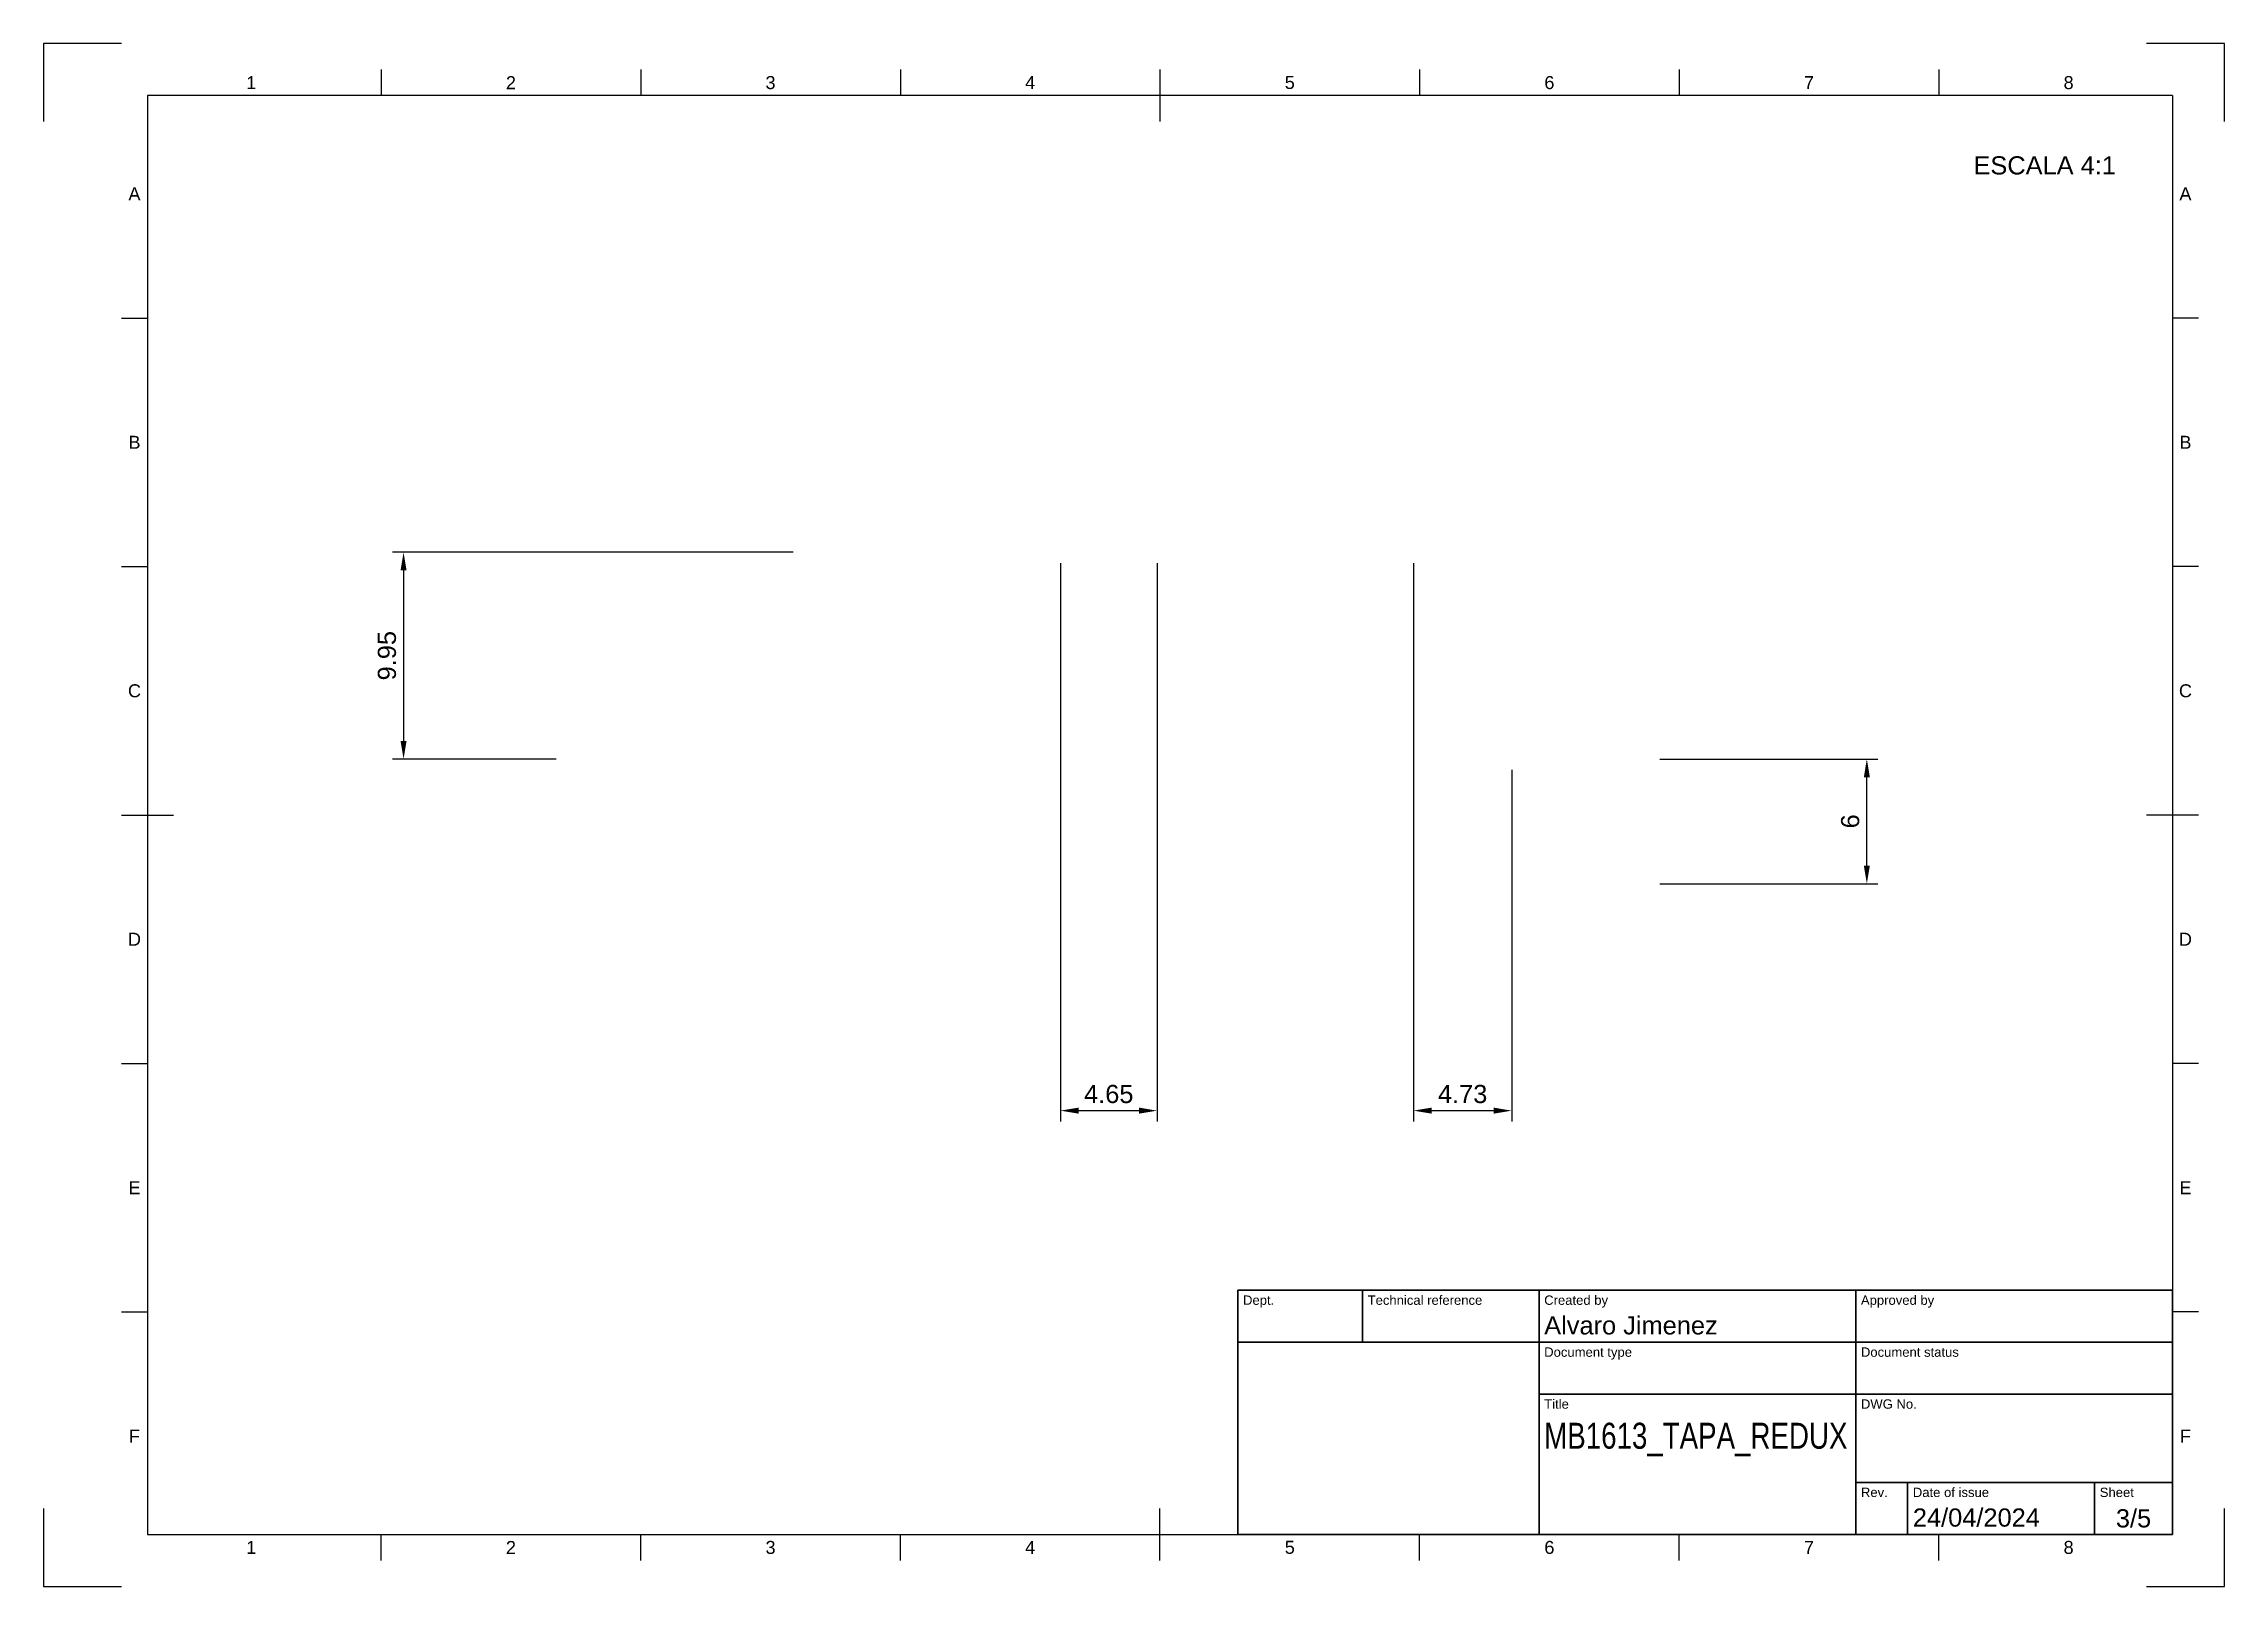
# Paper-space layout 'Plano1-Copiar' of a CAD drawing. Header units: millimetres. Extents: x 0 to 420, y 0 to 297.
import ezdxf
from ezdxf.enums import TextEntityAlignment as Align

# ---------------------------------------------------------------- set-up
doc = ezdxf.new("R2010")
doc.units = ezdxf.units.MM
doc.header["$LTSCALE"] = 0.75
for name, color, linetype, lineweight in [('BORDER', 7, 'Continuous', 25), ('FD_Dimensions', 7, 'Continuous', 25), ('Notes', 7, 'Continuous', 25), ('TITLEBLOCK', 7, 'Continuous', 35)]:
    doc.layers.add(name, color=color, linetype=linetype, lineweight=lineweight)
doc.styles.add('FusionTitle', font='arial.ttf')
doc.styles.get("Standard").update_dxf_attribs({"font": 'arial.ttf'})
doc.dimstyles.new('Dim-ISO-25', dxfattribs={"dimtxt": 3.5, "dimasz": 3.5, "dimexe": 2.1, "dimexo": 2.1, "dimgap": 1.4, "dimtad": 1, "dimzin": 12, "dimdsep": 46, "dimtxsty": 'Standard', "dimcen": 0, "dimazin": 3, "dimtp": 0.1, "dimtm": 0.1, "dimtfac": 0.714286, "dimtmove": 0, "dimatfit": 3, "dimfxl": 1, "dimtzin": 12, "dimarcsym": 0})

# ---------------------------------------------------------------- blocks, each defined once
blk = doc.blocks.new('ISO_A3_SHEET')
at = {"layer": 'BORDER'}
for p, q in [((65, 292), (65, 287)), ((115, 292), (115, 287)), ((165, 292), (165, 287)), ((215, 292), (215, 282)), ((265, 292), (265, 287)), ((315, 292), (315, 287)), ((365, 292), (365, 287)), ((410, 287), (20, 287)), ((20, 287), (20, 10)), ((410, 287), (410, 10)), ((15, 244.16666), (20, 244.16666)), ((415, 244.16666), (410, 244.16666)), ((15, 196.33333), (20, 196.33333)), ((415, 196.33333), (410, 196.33333)), ((15, 148.5), (25, 148.5)), ((415, 148.5), (405, 148.5)), ((15, 100.66667), (20, 100.66667)), ((415, 100.66667), (410, 100.66667)), ((15, 52.83334), (20, 52.83334)), ((415, 52.83334), (410, 52.83334)), ((215, 5), (215, 15)), ((20, 10), (410, 10)), ((65, 5), (65, 10)), ((115, 5), (115, 10)), ((165, 5), (165, 10)), ((265, 5), (265, 10)), ((315, 5), (315, 10)), ((365, 5), (365, 10))]:
    blk.add_line(p, q, dxfattribs=at)
at = {"layer": 'Defpoints'}
for p, q in [((15, 297), (0, 297)), ((0, 297), (0, 282)), ((420, 297), (405, 297)), ((420, 282), (420, 297)), ((0, 15), (0, 0)), ((420, 0), (420, 15)), ((0, 0), (15, 0)), ((405, 0), (420, 0))]:
    blk.add_line(p, q, dxfattribs=at)
at = {"layer": 'BORDER', "style": 'FusionTitle'}
for s, p in [('1', (40, 289.5)), ('2', (90, 289.5)), ('3', (140, 289.5)), ('4', (190, 289.5)), ('5', (240, 289.5)), ('6', (290, 289.5)), ('7', (340, 289.5)), ('8', (390, 289.5)), ('A', (17.5, 268.08333)), ('A', (412.5, 268.08333)), ('B', (17.5, 220.25)), ('B', (412.5, 220.25)), ('C', (17.5, 172.41667)), ('C', (412.5, 172.41667)), ('D', (17.5, 124.58334)), ('D', (412.5, 124.58334)), ('E', (17.5, 76.75001)), ('E', (412.5, 76.75001)), ('F', (17.5, 28.91668)), ('F', (412.5, 28.91668)), ('1', (40, 7.5)), ('2', (90, 7.5)), ('3', (140, 7.5)), ('4', (190, 7.5)), ('5', (240, 7.5)), ('6', (290, 7.5)), ('7', (340, 7.5)), ('8', (390, 7.5))]:
    blk.add_text(s, height=2.5, dxfattribs=at).set_placement(p, align=Align.MIDDLE)
blk = doc.blocks.new('ISO_TITLEBLOCK')
at = {"layer": 'TITLEBLOCK'}
for p, q in [((0, 47), (-180, 47)), ((-180, 47), (-180, 0)), ((-156, 37), (-156, 47)), ((-122, 0), (-122, 47)), ((-61, 0), (-61, 47)), ((0, 0), (0, 47)), ((-180, 37), (0, 37)), ((-122, 27), (0, 27)), ((-61, 10), (0, 10)), ((-51, 0), (-51, 10)), ((-15, 0), (-15, 10)), ((-180, 0), (0, 0))]:
    blk.add_line(p, q, dxfattribs=at)
at = {"layer": 'TITLEBLOCK', "style": 'FusionTitle'}
for s, p in [('Dept.', (-179, 46)), ('Technical reference', (-155, 46)), ('Created by', (-121, 46)), ('Approved by', (-60, 46)), ('Document type', (-121, 36)), ('Document status', (-60, 36)), ('Title', (-121, 26)), ('DWG No.', (-60, 26)), ('Rev.', (-60, 9)), ('Date of issue', (-50, 9)), ('Sheet', (-14, 9))]:
    blk.add_text(s, height=1.8, dxfattribs=at).set_placement(p, align=Align.TOP_LEFT)
for tag, height, p in [('DEPT', 3.5, (-179, 42)), ('TECHNICAL_REFERENCE', 3.5, (-155, 42)), ('CREATED_BY', 3.5, (-121, 42)), ('APPROVED_BY', 3.5, (-60, 42)), ('DOCUMENT_TYPE', 3.5, (-121, 32)), ('DOCUMENT_STATUS', 3.5, (-60, 32)), ('TITLE_1', 5, (-121, 21.5)), ('TITLE_2', 5, (-121, 14)), ('TITLE_3', 5, (-121, 6.5)), ('DATE_OF_ISSUE', 3.5, (-50, 5))]:
    blk.add_attdef(tag, text='', height=height, dxfattribs=at).set_placement(p, align=Align.TOP_LEFT)
for tag, p in [('CREATED_DATE', (-62, 42)), ('APPROVED_DATE', (-0.99, 42))]:
    blk.add_attdef(tag, text='', height=3.5, dxfattribs=at).set_placement(p, align=Align.TOP_RIGHT)
for tag, height, p in [('DRAWING_NUMBER', 5, (-30.5, 19.75)), ('REV', 3.5, (-56, 4.85)), ('SHEET', 3.5, (-7.5, 4.85))]:
    blk.add_attdef(tag, text='', height=height, dxfattribs=at).set_placement(p, align=Align.TOP_CENTER)
blk = doc.blocks.new('*D59')
at = {"layer": 'Defpoints', "color": 0, "transparency": 16777216}
for p in [(309.14, 159.27), (351.14, 159.27), (309.14, 135.27)]:
    blk.add_point(p, dxfattribs=at)
at = {"layer": 'FD_Dimensions', "color": 0, "lineweight": -2, "transparency": 16777216}
for p, q in [((311.24, 159.27), (353.24, 159.27)), ((351.14, 138.77), (351.14, 155.77)), ((311.24, 135.27), (353.24, 135.27))]:
    blk.add_line(p, q, dxfattribs=at)
at = {"layer": 'FD_Dimensions', "color": 0, "transparency": 16777216}
for points in [[(350.56, 155.77), (351.72, 155.77), (351.14, 159.27)], [(350.56, 138.77), (351.72, 138.77), (351.14, 135.27)]]:
    blk.add_solid(points, dxfattribs=at)
at = {"layer": 'FD_Dimensions', "color": 0, "transparency": 16777216, "insert": (347.95, 147.27), "char_height": 3.5, "attachment_point": 5, "rotation": 90}
blk.add_mtext('6', dxfattribs=at)
blk = doc.blocks.new('*D60')
at = {"layer": 'Defpoints', "color": 0, "transparency": 16777216}
for p in [(195.84, 199.07), (214.44, 199.07), (214.44, 91.58)]:
    blk.add_point(p, dxfattribs=at)
at = {"layer": 'FD_Dimensions', "color": 0, "lineweight": -2, "transparency": 16777216}
for p, q in [((195.84, 196.97), (195.84, 89.48)), ((214.44, 196.97), (214.44, 89.48)), ((199.34, 91.58), (210.94, 91.58))]:
    blk.add_line(p, q, dxfattribs=at)
at = {"layer": 'FD_Dimensions', "color": 0, "transparency": 16777216}
for points in [[(199.34, 92.17), (199.34, 91), (195.84, 91.58)], [(210.94, 92.17), (210.94, 91), (214.44, 91.58)]]:
    blk.add_solid(points, dxfattribs=at)
at = {"layer": 'FD_Dimensions', "color": 0, "transparency": 16777216, "insert": (205.14, 94.77), "char_height": 3.5, "attachment_point": 5}
blk.add_mtext('4.65', dxfattribs=at)
blk = doc.blocks.new('*D61')
at = {"layer": 'Defpoints', "color": 0, "transparency": 16777216}
for p in [(263.84, 199.07), (282.74, 159.27), (282.74, 91.58)]:
    blk.add_point(p, dxfattribs=at)
at = {"layer": 'FD_Dimensions', "color": 0, "lineweight": -2, "transparency": 16777216}
for p, q in [((263.84, 196.97), (263.84, 89.48)), ((282.74, 157.17), (282.74, 89.48)), ((267.34, 91.58), (279.24, 91.58))]:
    blk.add_line(p, q, dxfattribs=at)
at = {"layer": 'FD_Dimensions', "color": 0, "transparency": 16777216}
for points in [[(267.34, 92.17), (267.34, 91), (263.84, 91.58)], [(279.24, 92.17), (279.24, 91), (282.74, 91.58)]]:
    blk.add_solid(points, dxfattribs=at)
at = {"layer": 'FD_Dimensions', "color": 0, "transparency": 16777216, "insert": (273.29, 94.77), "char_height": 3.5, "attachment_point": 5}
blk.add_mtext('4.73', dxfattribs=at)
blk = doc.blocks.new('*D62')
at = {"layer": 'Defpoints', "color": 0, "transparency": 16777216}
for p in [(146.44, 199.07), (69.32, 159.27), (100.82, 159.27)]:
    blk.add_point(p, dxfattribs=at)
at = {"layer": 'FD_Dimensions', "color": 0, "lineweight": -2, "transparency": 16777216}
for p, q in [((144.34, 199.07), (67.22, 199.07)), ((69.32, 195.57), (69.32, 162.77)), ((98.72, 159.27), (67.22, 159.27))]:
    blk.add_line(p, q, dxfattribs=at)
at = {"layer": 'FD_Dimensions', "color": 0, "transparency": 16777216}
for points in [[(68.74, 195.57), (69.9, 195.57), (69.32, 199.07)], [(68.74, 162.77), (69.9, 162.77), (69.32, 159.27)]]:
    blk.add_solid(points, dxfattribs=at)
at = {"layer": 'FD_Dimensions', "color": 0, "transparency": 16777216, "insert": (66.13, 179.17), "char_height": 3.5, "attachment_point": 5, "rotation": 90}
blk.add_mtext('9.95', dxfattribs=at)

psp = doc.layouts.new('Plano1-Copiar')

# ---------------------------------------------------------------- block references
at = {"layer": 'BORDER'}
psp.add_blockref('ISO_A3_SHEET', (0, 0), dxfattribs=at)
at = {"layer": 'TITLEBLOCK'}
ref = psp.add_blockref('ISO_TITLEBLOCK', (410, 10), dxfattribs=at)
ref.add_attrib('DATE_OF_ISSUE', '24/04/2024', dxfattribs={"height": 3.5, "style": 'FusionTitle'}).set_placement((360, 15), align=Align.TOP_LEFT)
ref.add_attrib('SHEET', '3/5', dxfattribs={"height": 3.5, "style": 'FusionTitle'}).set_placement((402.5, 14.85), align=Align.TOP_CENTER)
ref.add_attrib('TITLE_1', 'MB1613_TAPA_REDUX', dxfattribs={"height": 5, "style": 'FusionTitle', "width": 0.763745}).set_placement((289, 31.5), align=Align.TOP_LEFT)
ref.add_attrib('CREATED_BY', 'Alvaro Jimenez', dxfattribs={"height": 3.5, "style": 'FusionTitle'}).set_placement((289, 52), align=Align.TOP_LEFT)

# ---------------------------------------------------------------- texts
at = {"layer": 'Notes', "insert": (371.673, 275.315), "char_height": 3.5, "attachment_point": 1}
psp.add_mtext_dynamic_manual_height_columns('ESCALA 4:1', width=35.96005, gutter_width=17.5, heights=[0], dxfattribs=at)

# ---------------------------------------------------------------- dimensions: what is measured, and where the dimension line sits
at = {"layer": 'FD_Dimensions'}
for base, p1, p2, picture, middle in [((69.32, 159.265), (146.44, 199.065), (100.82, 159.265), '*D62', (66.133, 179.165)), ((351.14, 159.265), (309.14, 135.265), (309.14, 159.265), '*D59', (347.953, 147.265))]:
    dim = psp.add_linear_dim(base=base, p1=p1, p2=p2, angle=90, dimstyle='Dim-ISO-25', override={"dimlfac": -0.25, "dimclrd": 0, "dimclre": 0}, dxfattribs=at)
    dim.commit()
    dim.dimension.update_dxf_attribs({"geometry": picture, "text_midpoint": middle})
for base, p1, p2, picture, middle in [((214.44, 91.583), (195.84, 199.065), (214.44, 199.065), '*D60', (205.14, 94.77)), ((282.745, 91.583), (263.84, 199.065), (282.745, 159.265), '*D61', (273.292, 94.771))]:
    dim = psp.add_linear_dim(base=base, p1=p1, p2=p2, dimstyle='Dim-ISO-25', override={"dimlfac": -0.25, "dimclrd": 0, "dimclre": 0}, dxfattribs=at)
    dim.commit()
    dim.dimension.update_dxf_attribs({"geometry": picture, "text_midpoint": middle})

doc.saveas('drawing.dxf')
